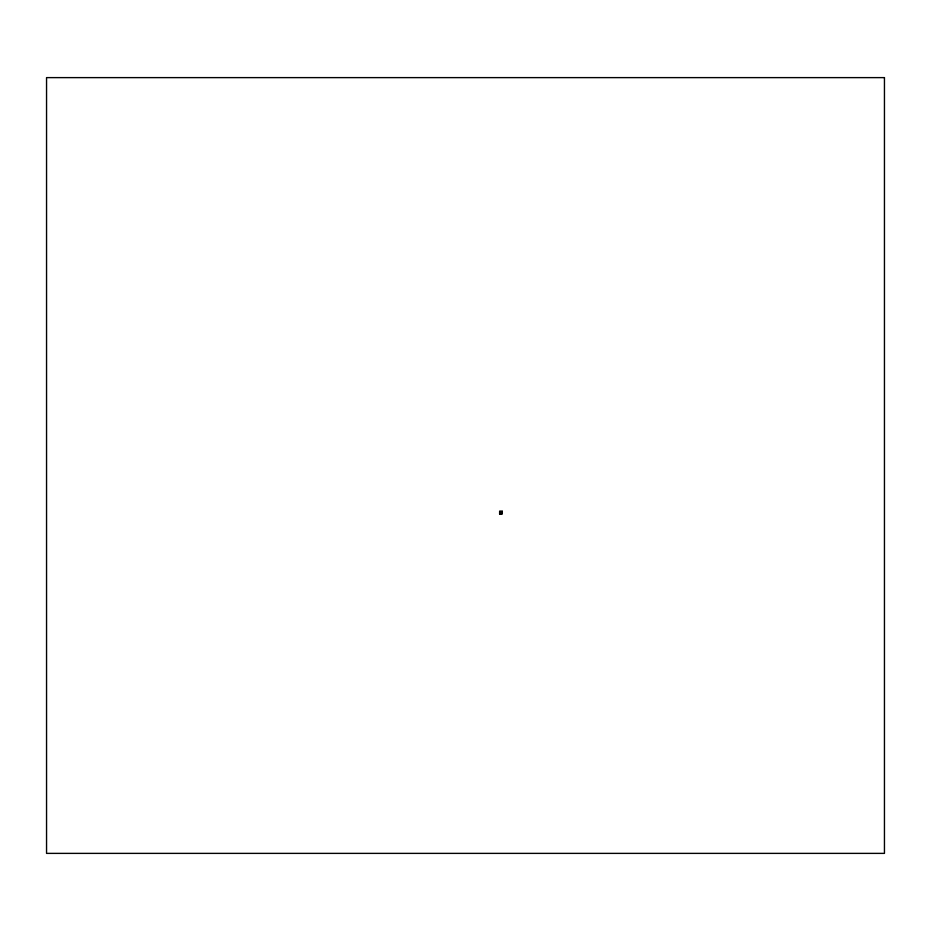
<?xml version="1.0" encoding="UTF-8"?>
<svg xmlns="http://www.w3.org/2000/svg" width="931" height="931" viewBox="0 0 931 931"><rect width="100%" height="100%" fill="white"/><g stroke="black" fill="none" stroke-linecap="round" stroke-linejoin="round"><path stroke-width="1.4" d="M500.936 512.155L500.564 513.4M500.168 512.515L500.936 512.678M500.168 512.783L500.936 512.783M499.633 513.377L499.924 511.445L501.46 512.073M499.633 513.982L501.46 513.982L501.46 513.202M884.45 77.622L46.55 77.622L46.55 853.378L884.45 853.378L884.45 77.622M502.205 511.2L499.633 511.2L499.633 514.098L502.205 514.098L502.205 511.2M500.936 511.678L500.168 511.678L500.168 513.4L500.936 513.4L500.936 511.678M501.879 512.073L501.227 513.202L501.879 512.073"/></g></svg>
